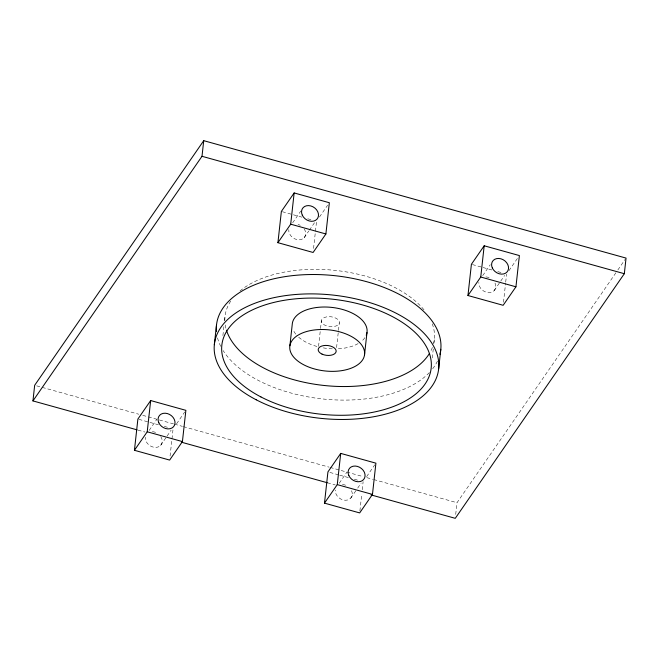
<?xml version="1.0" encoding="UTF-8"?>
<svg xmlns="http://www.w3.org/2000/svg" width="659" height="659" viewBox="0 0 659 659"><rect width="100%" height="100%" fill="white"/><g stroke="black" fill="none" stroke-linecap="round" stroke-linejoin="round"><path stroke-width="0.49" stroke-dasharray="3.29 2.47" d="M170.08 456.044L173.078 428.836M222.899 335.588L223.887 326.675M224.546 320.727L224.983 316.757M313.552 248.443L316.559 221.235M318.561 346.337L320.422 329.492M320.538 328.503L321.411 320.571M336.576 347.581L339.319 322.811A9.028 4.951 6.3 0 0 326.559 316.888A9.028 4.951 6.3 0 0 325.208 325.373A9.028 4.951 6.3 0 0 339.319 322.811M359.896 510.898L361.791 493.772M362.236 489.736L363.125 481.68M432.288 357.944L433.268 349.023M433.927 343.084L434.363 339.113M455.707 514.424L457 502.702L617.277 270.783M503.484 302.283L505.601 283.139M505.708 282.126L506.598 274.07M149.181 430.418L156.735 419.486M292.662 222.816L300.801 211.037M160.656 445.352L166.472 436.942M167.056 436.101L171.126 430.212M304.137 237.742L308.783 231.012M309.368 230.172L314.598 222.602M176.571 423.795L184.701 412.015M319.467 217.025L327.597 205.254M339.228 483.253L346.782 472.322M482.701 275.651L490.263 264.712M350.703 498.188L357.096 488.937M357.68 488.097L361.165 483.047M494.184 290.578L504.646 275.437M366.61 476.63L374.749 464.859M508.929 270.701L518.229 257.249M617.862 269.943L625.465 258.938M282.34 211.72L301.896 217.157M307.761 218.788L311.666 219.875M472.388 264.556L482.166 267.274M483.138 267.546L491.935 269.992M497.8 271.623L501.713 272.711M36.657 385.844L138.769 414.231M142.731 415.335L173.465 423.877M174.454 424.149L182.386 426.357M183.383 426.637L329.113 467.149M330.101 467.429L362.821 476.523M366.783 477.627L372.73 479.274M373.719 479.554L457 502.702M138.86 419.33L158.415 424.767M164.28 426.389L168.193 427.477M329.887 472.437L338.685 474.884M339.665 475.155L348.463 477.602M354.328 479.233L358.241 480.32M138.036 430.129L144.972 432.057M327.383 482.767L335.316 484.975M304.236 228.937A9.028 7.233 34.6 0 1 299.351 239.81A9.028 7.233 34.6 0 1 288.79 229.612M298.066 224.464A9.028 7.233 34.6 0 1 300.224 225.329M495.008 283.082A9.028 7.233 34.6 0 1 488.665 292.645A9.028 7.233 34.6 0 1 478.838 282.447M485.897 276.945A9.028 7.233 34.6 0 1 490.263 278.164M351.535 490.691A9.028 7.233 34.6 0 1 345.192 500.255A9.028 7.233 34.6 0 1 335.357 490.057M342.416 484.554A9.028 7.233 34.6 0 1 346.791 485.765M160.763 436.546A9.028 7.233 34.6 0 1 155.87 447.412A9.028 7.233 34.6 0 1 145.31 437.222M152.369 431.719A9.028 7.233 34.6 0 1 156.043 432.592M432.403 347.433A105.292 57.803 6.3 0 1 430.343 351.89M225.889 328.198A105.292 57.803 6.3 0 1 225.139 324.368M224.834 320.546A105.292 57.803 6.3 0 1 231.128 300.545M240.008 290.957A105.292 57.803 6.3 0 1 335.332 270.404A105.292 57.803 6.3 0 1 424.668 310.677M432.263 323.841A105.292 57.803 6.3 0 1 433.556 343.784M437.469 361.083A112.813 61.938 6.3 0 1 432.51 368.974M429.347 372.599A112.813 61.938 6.3 0 1 322.572 398.95A112.813 61.938 6.3 0 1 223.154 350.588M220.757 346.362A112.813 61.938 6.3 0 1 217.437 337.589M364.864 337.721A37.604 20.643 6.3 0 1 361.132 341.601M358.109 343.611A37.604 20.643 6.3 0 1 337.153 348.825M332.309 348.825A37.604 20.643 6.3 0 1 321.592 347.557M316.888 346.445A37.604 20.643 6.3 0 1 296.847 335.39M295.743 334.105A37.604 20.643 6.3 0 1 293.115 329.624"/><path stroke-width="0.99" d="M137.047 429.849L32.95 400.911L34.672 385.293L203.73 140.672L626.05 258.089L624.328 273.707L455.27 518.328L371.009 494.901M134.436 450.295L137.888 419.058L150.672 400.548L185.871 410.335L182.419 441.579L169.635 460.081L134.436 450.295L147.221 431.793L150.672 400.548M32.95 400.911L202 156.298L203.73 140.672M214.332 344.698L216.465 325.332M277.917 242.685L281.36 211.448L294.153 192.947L329.343 202.725L325.892 233.97L313.107 252.471L277.917 242.685L290.701 224.184L294.153 192.947M289.886 345.769L292.365 323.272A37.604 20.643 6.3 0 1 335.349 307.885A37.604 20.643 6.3 0 1 366.231 335.225M324.483 503.13L327.935 471.893L340.719 453.392L375.91 463.17L372.467 494.415L359.674 512.916L324.483 503.13L337.268 484.629L340.719 453.392M364.493 355.094A37.604 20.643 6.3 0 0 311.345 330.431A37.604 20.643 6.3 0 0 305.727 365.77A37.604 20.643 6.3 0 0 364.493 355.094L366.981 332.597M438.672 368.653L440.805 349.286M467.956 295.52L471.407 264.284L484.192 245.782L519.391 255.568L515.939 286.805L503.155 305.306L467.956 295.52L480.749 277.019L484.192 245.782M202 156.298L624.328 273.707M290.701 224.184L325.892 233.97M480.749 277.019L515.939 286.805M147.221 431.793L182.419 441.579M337.268 484.629L372.467 494.415M181.653 442.255L327.383 482.767M429.33 353.628A105.292 57.803 6.3 0 1 322.3 385.276A105.292 57.803 6.3 0 1 226.432 330.118M216.416 331.436A112.813 61.938 6.3 0 1 333.784 275.569A112.813 61.938 6.3 0 1 439.94 354.287M302.292 215.172A9.028 7.233 34.6 0 0 316.921 219.241A9.028 7.233 34.6 0 0 310.85 205.954A9.028 7.233 34.6 0 0 302.292 215.172M492.339 268.007A9.028 7.233 34.6 0 0 506.969 272.076A9.028 7.233 34.6 0 0 500.898 258.798A9.028 7.233 34.6 0 0 492.339 268.007M348.866 475.617A9.028 7.233 34.6 0 0 363.496 479.686A9.028 7.233 34.6 0 0 357.417 466.399A9.028 7.233 34.6 0 0 348.866 475.617M158.819 422.781A9.028 7.233 34.6 0 0 173.449 426.843A9.028 7.233 34.6 0 0 167.378 413.564A9.028 7.233 34.6 0 0 158.819 422.781M256.236 399.807A112.813 61.938 6.3 0 0 437.535 374.642A112.813 61.938 6.3 0 0 285.726 295.586A112.813 61.938 6.3 0 0 256.236 399.807M260.923 396.932A105.292 57.803 6.3 0 0 430.138 373.439A105.292 57.803 6.3 0 0 288.444 299.664A105.292 57.803 6.3 0 0 260.923 396.932M322.037 354.114A9.028 4.951 6.3 0 0 336.139 351.552A9.028 4.951 6.3 0 0 323.388 345.629A9.028 4.951 6.3 0 0 322.037 354.114"/></g></svg>
